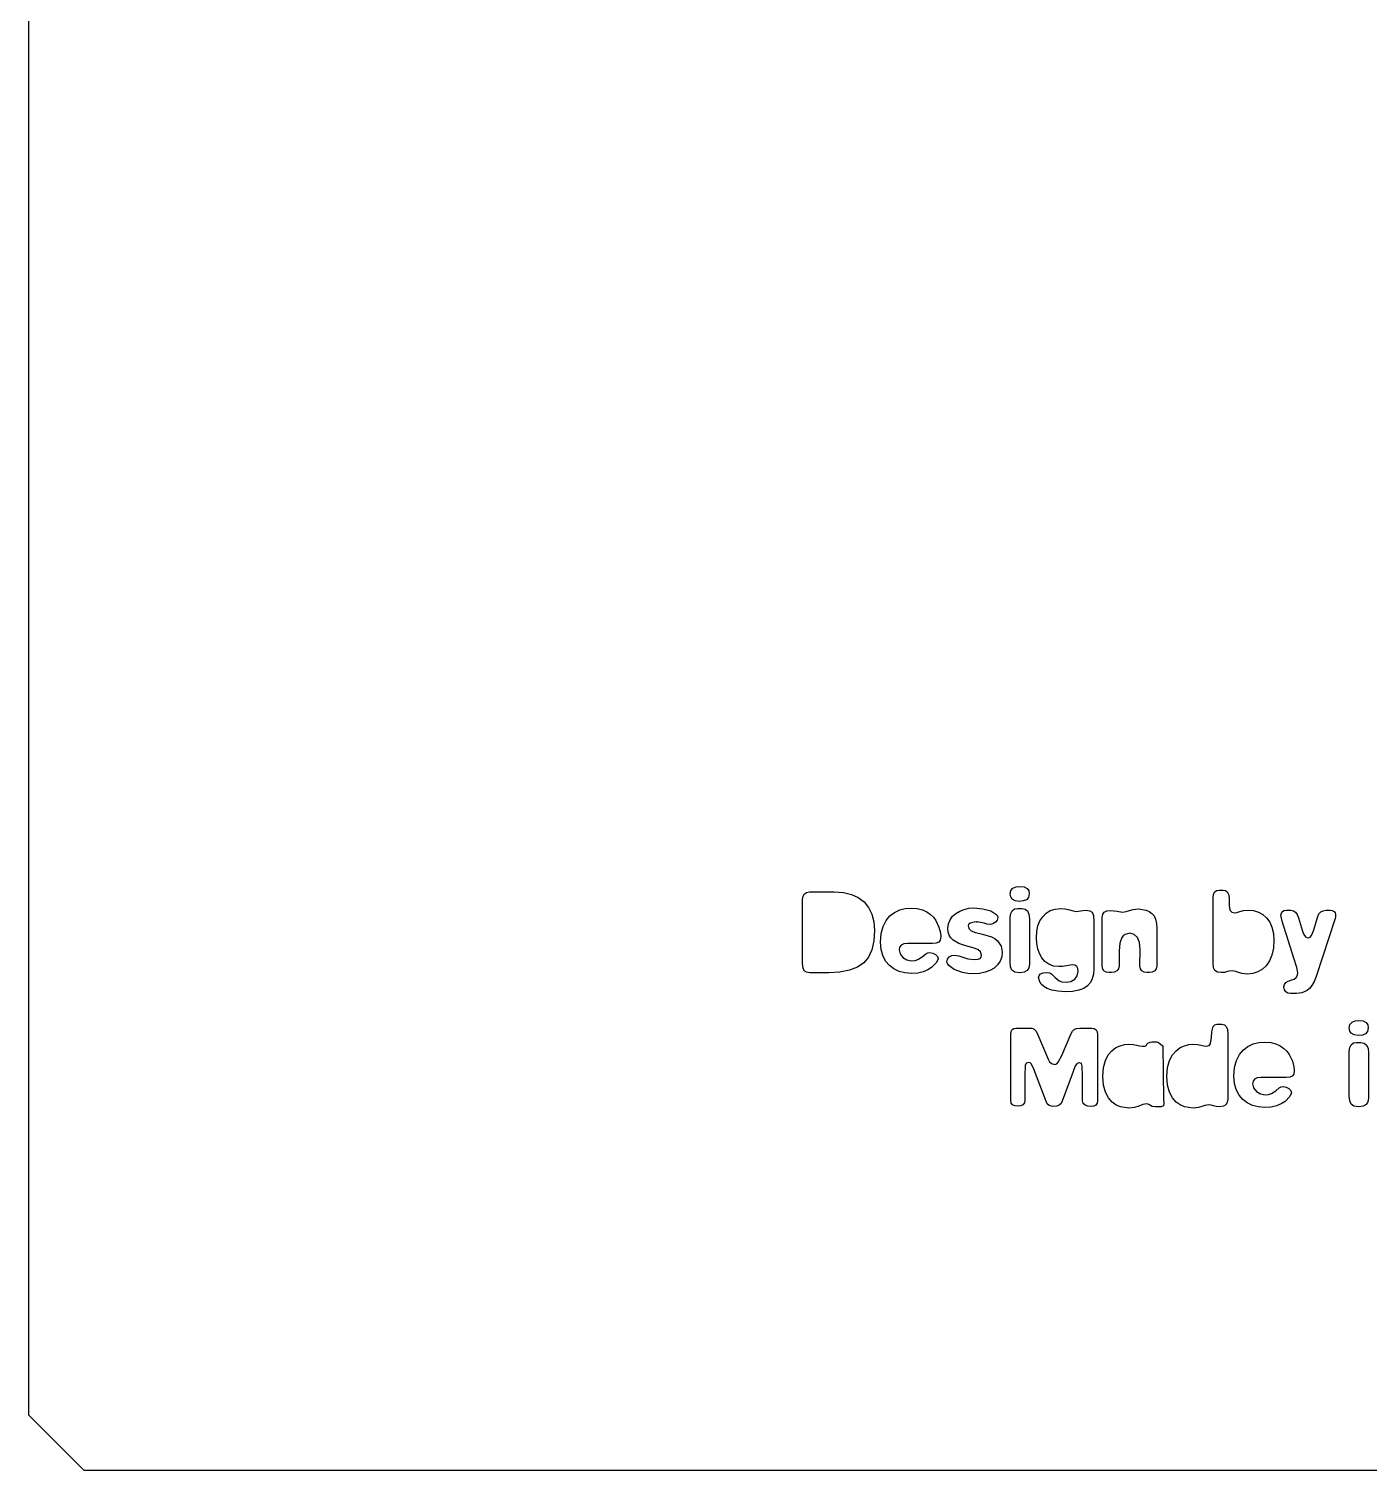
# Model space of a CAD drawing. Header units: metres. Extents: x 836 to 1034, y -1776 to -1453.
# Drawn here: x 859.2 to 932.1, y -1776.2 to -1697.7 of the extents above; entities that cross this region are included whole.
import ezdxf

# ---------------------------------------------------------------- set-up
doc = ezdxf.new("R2010")
doc.units = ezdxf.units.M

msp = doc.modelspace()

# ---------------------------------------------------------------- linework, layer by layer
at = {"layer": 'COMPONENT3'}
for p, q in [((901.306, -1745.081, 0), (901.329, -1744.909, 0)), ((901.329, -1744.909, 0), (901.398, -1744.786, 0)), ((901.398, -1744.786, 0), (901.513, -1744.712, 0)), ((901.513, -1744.712, 0), (901.674, -1744.687, 0)), ((901.674, -1744.687, 0), (903.027, -1744.687, 0)), ((903.027, -1744.687, 0), (903.522, -1744.721, 0)), ((903.522, -1744.721, 0), (903.958, -1744.823, 0)), ((903.958, -1744.823, 0), (904.333, -1744.994, 0)), ((904.333, -1744.994, 0), (904.649, -1745.232, 0)), ((912.604, -1744.806, 0), (912.642, -1744.602, 0)), ((912.632, -1744.962, 0), (912.604, -1744.806, 0)), ((912.716, -1745.088, 0), (912.632, -1744.962, 0)), ((912.642, -1744.602, 0), (912.755, -1744.474, 0)), ((912.755, -1744.474, 0), (912.921, -1744.408, 0)), ((912.921, -1744.408, 0), (913.116, -1744.386, 0)), ((913.116, -1744.386, 0), (913.362, -1744.414, 0)), ((913.362, -1744.414, 0), (913.523, -1744.497, 0)), ((913.603, -1744.988, 0), (913.487, -1745.115, 0)), ((913.523, -1744.497, 0), (913.612, -1744.624, 0)), ((913.642, -1744.78, 0), (913.603, -1744.988, 0)), ((913.612, -1744.624, 0), (913.642, -1744.78, 0)), ((923.653, -1744.995, 0), (923.672, -1744.833, 0)), ((923.653, -1748.555, 0), (923.653, -1744.995, 0)), ((923.672, -1744.833, 0), (923.731, -1744.703, 0)), ((923.731, -1744.703, 0), (923.833, -1744.616, 0)), ((923.833, -1744.616, 0), (923.981, -1744.588, 0)), ((923.981, -1744.588, 0), (924.19, -1744.588, 0)), ((924.19, -1744.588, 0), (924.318, -1744.612, 0)), ((924.318, -1744.612, 0), (924.423, -1744.686, 0)), ((924.423, -1744.686, 0), (924.495, -1744.813, 0)), ((924.495, -1744.813, 0), (924.518, -1744.995, 0)), ((924.518, -1744.995, 0), (924.518, -1745.428, 0)), ((901.306, -1748.588, 0), (901.306, -1745.081, 0)), ((904.649, -1745.232, 0), (904.899, -1745.534, 0)), ((904.899, -1745.534, 0), (905.078, -1745.894, 0)), ((906.058, -1745.989, 0), (906.308, -1745.799, 0)), ((906.308, -1745.799, 0), (906.59, -1745.667, 0)), ((906.59, -1745.667, 0), (906.894, -1745.591, 0)), ((906.894, -1745.591, 0), (907.21, -1745.566, 0)), ((907.21, -1745.566, 0), (907.545, -1745.589, 0)), ((907.545, -1745.589, 0), (907.828, -1745.661, 0)), ((907.828, -1745.661, 0), (908.065, -1745.77, 0)), ((908.065, -1745.77, 0), (908.264, -1745.907, 0)), ((909.648, -1745.852, 0), (909.859, -1745.728, 0)), ((909.859, -1745.728, 0), (910.098, -1745.636, 0)), ((910.098, -1745.636, 0), (910.355, -1745.579, 0)), ((910.355, -1745.579, 0), (910.62, -1745.56, 0)), ((910.62, -1745.56, 0), (911.123, -1745.606, 0)), ((911.123, -1745.606, 0), (911.543, -1745.724, 0)), ((911.543, -1745.724, 0), (911.829, -1745.892, 0)), ((912.631, -1745.858, 0), (912.712, -1745.708, 0)), ((912.712, -1745.708, 0), (912.838, -1745.612, 0)), ((912.871, -1745.172, 0), (912.716, -1745.088, 0)), ((912.838, -1745.612, 0), (912.998, -1745.58, 0)), ((913.116, -1745.2, 0), (912.871, -1745.172, 0)), ((912.998, -1745.58, 0), (913.234, -1745.58, 0)), ((913.317, -1745.179, 0), (913.116, -1745.2, 0)), ((913.234, -1745.58, 0), (913.418, -1745.616, 0)), ((913.487, -1745.115, 0), (913.317, -1745.179, 0)), ((913.418, -1745.616, 0), (913.55, -1745.724, 0)), ((913.55, -1745.724, 0), (913.628, -1745.905, 0)), ((914.561, -1745.846, 0), (914.787, -1745.705, 0)), ((914.787, -1745.705, 0), (915.053, -1745.617, 0)), ((915.053, -1745.617, 0), (915.356, -1745.587, 0)), ((915.356, -1745.587, 0), (915.599, -1745.613, 0)), ((915.599, -1745.613, 0), (915.825, -1745.669, 0)), ((915.825, -1745.669, 0), (916.025, -1745.722, 0)), ((916.025, -1745.722, 0), (916.196, -1745.745, 0)), ((916.196, -1745.745, 0), (916.318, -1745.735, 0)), ((916.318, -1745.735, 0), (916.429, -1745.712, 0)), ((916.429, -1745.712, 0), (916.554, -1745.689, 0)), ((916.554, -1745.689, 0), (916.722, -1745.679, 0)), ((916.722, -1745.679, 0), (916.936, -1745.708, 0)), ((916.936, -1745.708, 0), (917.066, -1745.797, 0)), ((917.066, -1745.797, 0), (917.133, -1745.974, 0)), ((917.64, -1745.906, 0), (917.726, -1745.787, 0)), ((917.726, -1745.787, 0), (917.869, -1745.715, 0)), ((917.869, -1745.715, 0), (918.07, -1745.692, 0)), ((918.07, -1745.692, 0), (918.425, -1745.738, 0)), ((918.425, -1745.738, 0), (918.713, -1745.784, 0)), ((918.713, -1745.784, 0), (918.917, -1745.757, 0)), ((918.917, -1745.757, 0), (919.094, -1745.698, 0)), ((919.094, -1745.698, 0), (919.301, -1745.639, 0)), ((919.301, -1745.639, 0), (919.593, -1745.613, 0)), ((919.593, -1745.613, 0), (920, -1745.673, 0)), ((920, -1745.673, 0), (920.17, -1745.748, 0)), ((920.17, -1745.748, 0), (920.318, -1745.852, 0)), ((924.518, -1745.428, 0), (924.536, -1745.564, 0)), ((924.536, -1745.564, 0), (924.587, -1745.694, 0)), ((924.587, -1745.694, 0), (924.674, -1745.79, 0)), ((924.674, -1745.79, 0), (924.794, -1745.822, 0)), ((924.794, -1745.822, 0), (924.949, -1745.799, 0)), ((924.949, -1745.799, 0), (925.113, -1745.75, 0)), ((925.113, -1745.75, 0), (925.31, -1745.701, 0)), ((925.31, -1745.701, 0), (925.556, -1745.678, 0)), ((925.556, -1745.678, 0), (925.848, -1745.705, 0)), ((925.848, -1745.705, 0), (926.118, -1745.786, 0)), ((926.118, -1745.786, 0), (926.359, -1745.919, 0)), ((927.346, -1745.96, 0), (927.392, -1745.783, 0)), ((927.392, -1745.783, 0), (927.5, -1745.704, 0)), ((927.5, -1745.704, 0), (927.638, -1745.684, 0)), ((927.638, -1745.684, 0), (927.875, -1745.684, 0)), ((927.875, -1745.684, 0), (928.022, -1745.711, 0)), ((928.022, -1745.711, 0), (928.141, -1745.789, 0)), ((928.141, -1745.789, 0), (928.232, -1745.921, 0)), ((929.412, -1745.881, 0), (929.507, -1745.773, 0)), ((929.507, -1745.773, 0), (929.636, -1745.707, 0)), ((929.636, -1745.707, 0), (929.806, -1745.684, 0)), ((929.806, -1745.684, 0), (930.029, -1745.684, 0)), ((930.029, -1745.684, 0), (930.139, -1745.702, 0)), ((930.139, -1745.702, 0), (930.233, -1745.753, 0)), ((930.233, -1745.753, 0), (930.297, -1745.83, 0)), ((930.297, -1745.83, 0), (930.318, -1745.921, 0)), ((905.078, -1745.894, 0), (905.185, -1746.312, 0)), ((905.185, -1746.312, 0), (905.22, -1746.788, 0)), ((905.579, -1746.955, 0), (905.684, -1746.564, 0)), ((905.684, -1746.564, 0), (905.848, -1746.243, 0)), ((905.848, -1746.243, 0), (906.058, -1745.989, 0)), ((908.264, -1745.907, 0), (908.427, -1746.066, 0)), ((908.427, -1746.066, 0), (908.553, -1746.242, 0)), ((908.553, -1746.242, 0), (908.724, -1746.597, 0)), ((908.724, -1746.597, 0), (908.806, -1746.909, 0)), ((909.215, -1746.677, 0), (909.244, -1746.427, 0)), ((909.244, -1746.427, 0), (909.333, -1746.204, 0)), ((909.333, -1746.204, 0), (909.471, -1746.011, 0)), ((909.471, -1746.011, 0), (909.648, -1745.852, 0)), ((910.346, -1746.434, 0), (910.318, -1746.513, 0)), ((910.318, -1746.513, 0), (910.354, -1746.68, 0)), ((910.43, -1746.381, 0), (910.346, -1746.434, 0)), ((910.65, -1746.329, 0), (910.43, -1746.381, 0)), ((910.811, -1746.319, 0), (910.65, -1746.329, 0)), ((910.745, -1746.322, 0), (910.811, -1746.319, 0)), ((911.011, -1746.342, 0), (910.745, -1746.322, 0)), ((911.195, -1746.388, 0), (911.011, -1746.342, 0)), ((911.349, -1746.434, 0), (911.195, -1746.388, 0)), ((911.526, -1746.453, 0), (911.349, -1746.434, 0)), ((911.664, -1746.421, 0), (911.526, -1746.453, 0)), ((911.796, -1746.338, 0), (911.664, -1746.421, 0)), ((911.894, -1746.224, 0), (911.796, -1746.338, 0)), ((911.829, -1745.892, 0), (911.907, -1745.988, 0)), ((911.934, -1746.086, 0), (911.894, -1746.224, 0)), ((911.907, -1745.988, 0), (911.934, -1746.086, 0)), ((912.604, -1746.053, 0), (912.631, -1745.858, 0)), ((912.604, -1748.509, 0), (912.604, -1746.053, 0)), ((913.628, -1745.905, 0), (913.655, -1746.158, 0)), ((913.655, -1746.158, 0), (913.655, -1748.614, 0)), ((914.051, -1746.85, 0), (914.118, -1746.539, 0)), ((914.118, -1746.539, 0), (914.226, -1746.265, 0)), ((914.226, -1746.265, 0), (914.374, -1746.034, 0)), ((914.374, -1746.034, 0), (914.561, -1745.846, 0)), ((917.133, -1745.974, 0), (917.155, -1746.27, 0)), ((917.155, -1746.27, 0), (917.155, -1748.871, 0)), ((917.611, -1746.072, 0), (917.64, -1745.906, 0)), ((917.611, -1748.673, 0), (917.611, -1746.072, 0)), ((920.318, -1745.852, 0), (920.437, -1745.993, 0)), ((920.437, -1745.993, 0), (920.522, -1746.175, 0)), ((920.522, -1746.175, 0), (920.573, -1746.399, 0)), ((920.573, -1746.399, 0), (920.59, -1746.664, 0)), ((926.359, -1745.919, 0), (926.564, -1746.102, 0)), ((926.564, -1746.102, 0), (926.731, -1746.333, 0)), ((926.731, -1746.333, 0), (926.856, -1746.614, 0)), ((926.856, -1746.614, 0), (926.935, -1746.943, 0)), ((927.402, -1746.275, 0), (927.346, -1745.96, 0)), ((927.477, -1746.518, 0), (927.402, -1746.275, 0)), ((927.645, -1747.018, 0), (927.477, -1746.518, 0)), ((928.232, -1745.921, 0), (928.295, -1746.105, 0)), ((928.295, -1746.105, 0), (928.525, -1746.814, 0)), ((929.109, -1746.801, 0), (929.346, -1746.026, 0)), ((930.292, -1746.131, 0), (929.254, -1749.283, 0)), ((929.346, -1746.026, 0), (929.412, -1745.881, 0)), ((930.311, -1746.042, 0), (930.292, -1746.131, 0)), ((930.318, -1745.921, 0), (930.311, -1746.042, 0)), ((905.185, -1747.356, 0), (905.079, -1747.836, 0)), ((905.22, -1746.788, 0), (905.185, -1747.356, 0)), ((905.543, -1747.418, 0), (905.579, -1746.955, 0)), ((908.8, -1747.307, 0), (908.721, -1747.421, 0)), ((908.826, -1747.116, 0), (908.8, -1747.307, 0)), ((908.806, -1746.909, 0), (908.826, -1747.116, 0)), ((909.234, -1746.873, 0), (909.215, -1746.677, 0)), ((909.29, -1747.041, 0), (909.234, -1746.873, 0)), ((909.38, -1747.185, 0), (909.29, -1747.041, 0)), ((909.497, -1747.307, 0), (909.38, -1747.185, 0)), ((909.806, -1747.498, 0), (909.497, -1747.307, 0)), ((910.354, -1746.68, 0), (910.479, -1746.802, 0)), ((910.479, -1746.802, 0), (910.715, -1746.893, 0)), ((910.715, -1746.893, 0), (911.093, -1746.979, 0)), ((911.093, -1746.979, 0), (911.589, -1747.127, 0)), ((911.589, -1747.127, 0), (911.775, -1747.229, 0)), ((911.775, -1747.229, 0), (911.921, -1747.35, 0)), ((911.921, -1747.35, 0), (912.108, -1747.633, 0)), ((914.029, -1747.189, 0), (914.051, -1746.85, 0)), ((914.047, -1747.492, 0), (914.029, -1747.189, 0)), ((918.682, -1747.176, 0), (918.574, -1747.471, 0)), ((918.763, -1747.072, 0), (918.682, -1747.176, 0)), ((918.862, -1746.999, 0), (918.763, -1747.072, 0)), ((919.113, -1746.939, 0), (918.862, -1746.999, 0)), ((919.36, -1746.996, 0), (919.113, -1746.939, 0)), ((919.536, -1747.166, 0), (919.36, -1746.996, 0)), ((919.641, -1747.449, 0), (919.536, -1747.166, 0)), ((920.59, -1746.664, 0), (920.59, -1748.713, 0)), ((926.962, -1747.32, 0), (926.934, -1747.756, 0)), ((926.935, -1746.943, 0), (926.962, -1747.32, 0)), ((927.852, -1747.651, 0), (927.645, -1747.018, 0)), ((928.525, -1746.814, 0), (928.591, -1747.011, 0)), ((928.591, -1747.011, 0), (928.676, -1747.123, 0)), ((928.676, -1747.123, 0), (928.768, -1747.172, 0)), ((928.768, -1747.172, 0), (928.853, -1747.182, 0)), ((928.853, -1747.182, 0), (928.941, -1747.152, 0)), ((928.941, -1747.152, 0), (929.008, -1747.064, 0)), ((929.008, -1747.064, 0), (929.109, -1746.801, 0)), ((905.079, -1747.836, 0), (904.897, -1748.232, 0)), ((905.575, -1747.813, 0), (905.543, -1747.418, 0)), ((905.671, -1748.157, 0), (905.575, -1747.813, 0)), ((905.824, -1748.45, 0), (905.671, -1748.157, 0)), ((906.582, -1747.689, 0), (906.554, -1747.838, 0)), ((906.554, -1747.838, 0), (906.613, -1748.055, 0)), ((906.668, -1747.582, 0), (906.582, -1747.689, 0)), ((906.613, -1748.055, 0), (906.767, -1748.249, 0)), ((906.812, -1747.518, 0), (906.668, -1747.582, 0)), ((907.013, -1747.497, 0), (906.812, -1747.518, 0)), ((908.077, -1747.497, 0), (907.013, -1747.497, 0)), ((907.818, -1748.212, 0), (908.012, -1748.055, 0)), ((908.012, -1748.055, 0), (908.113, -1748.001, 0)), ((908.379, -1747.497, 0), (908.077, -1747.497, 0)), ((908.113, -1748.001, 0), (908.235, -1747.983, 0)), ((908.235, -1747.983, 0), (908.392, -1748.015, 0)), ((908.583, -1747.478, 0), (908.379, -1747.497, 0)), ((908.392, -1748.015, 0), (908.537, -1748.098, 0)), ((908.537, -1748.098, 0), (908.642, -1748.206, 0)), ((908.721, -1747.421, 0), (908.583, -1747.478, 0)), ((909.29, -1748.227, 0), (909.421, -1748.148, 0)), ((909.421, -1748.148, 0), (909.556, -1748.122, 0)), ((909.556, -1748.122, 0), (909.802, -1748.158, 0)), ((909.802, -1748.158, 0), (910.032, -1748.24, 0)), ((910.187, -1747.622, 0), (909.806, -1747.498, 0)), ((910.584, -1747.724, 0), (910.187, -1747.622, 0)), ((910.847, -1747.819, 0), (910.584, -1747.724, 0)), ((910.991, -1747.944, 0), (910.847, -1747.819, 0)), ((911.034, -1748.135, 0), (910.991, -1747.944, 0)), ((911.017, -1748.236, 0), (911.034, -1748.135, 0)), ((912.108, -1747.633, 0), (912.17, -1747.964, 0)), ((912.17, -1747.964, 0), (912.141, -1748.226, 0)), ((914.101, -1747.781, 0), (914.047, -1747.492, 0)), ((914.193, -1748.047, 0), (914.101, -1747.781, 0)), ((914.324, -1748.28, 0), (914.193, -1748.047, 0)), ((918.538, -1747.885, 0), (918.531, -1748.713, 0)), ((918.574, -1747.471, 0), (918.538, -1747.885, 0)), ((919.676, -1747.846, 0), (919.641, -1747.449, 0)), ((919.67, -1748.713, 0), (919.676, -1747.846, 0)), ((926.85, -1748.131, 0), (926.718, -1748.446, 0)), ((926.934, -1747.756, 0), (926.85, -1748.131, 0)), ((928.052, -1748.292, 0), (927.852, -1747.651, 0)), ((901.328, -1748.835, 0), (901.306, -1748.588, 0)), ((901.395, -1748.985, 0), (901.328, -1748.835, 0)), ((903.854, -1748.956, 0), (903.335, -1749.054, 0)), ((904.285, -1748.788, 0), (903.854, -1748.956, 0)), ((904.633, -1748.548, 0), (904.285, -1748.788, 0)), ((904.897, -1748.232, 0), (904.633, -1748.548, 0)), ((906.025, -1748.692, 0), (905.824, -1748.45, 0)), ((906.271, -1748.882, 0), (906.025, -1748.692, 0)), ((906.557, -1749.017, 0), (906.271, -1748.882, 0)), ((906.767, -1748.249, 0), (906.984, -1748.39, 0)), ((906.984, -1748.39, 0), (907.237, -1748.442, 0)), ((907.237, -1748.442, 0), (907.428, -1748.424, 0)), ((907.428, -1748.424, 0), (907.581, -1748.37, 0)), ((907.581, -1748.37, 0), (907.818, -1748.212, 0)), ((908.119, -1748.926, 0), (907.867, -1749.03, 0)), ((908.323, -1748.804, 0), (908.119, -1748.926, 0)), ((908.593, -1748.538, 0), (908.323, -1748.804, 0)), ((908.681, -1748.324, 0), (908.593, -1748.538, 0)), ((908.642, -1748.206, 0), (908.681, -1748.324, 0)), ((909.162, -1748.489, 0), (909.194, -1748.345, 0)), ((909.188, -1748.586, 0), (909.162, -1748.489, 0)), ((909.264, -1748.692, 0), (909.188, -1748.586, 0)), ((909.194, -1748.345, 0), (909.29, -1748.227, 0)), ((909.553, -1748.905, 0), (909.264, -1748.692, 0)), ((910.009, -1749.076, 0), (909.553, -1748.905, 0)), ((910.032, -1748.24, 0), (910.305, -1748.322, 0)), ((910.305, -1748.322, 0), (910.686, -1748.358, 0)), ((910.686, -1748.358, 0), (910.865, -1748.345, 0)), ((910.865, -1748.345, 0), (910.968, -1748.305, 0)), ((910.968, -1748.305, 0), (911.017, -1748.236, 0)), ((911.501, -1748.963, 0), (911.238, -1749.063, 0)), ((911.727, -1748.83, 0), (911.501, -1748.963, 0)), ((911.912, -1748.662, 0), (911.727, -1748.83, 0)), ((912.052, -1748.459, 0), (911.912, -1748.662, 0)), ((912.141, -1748.226, 0), (912.052, -1748.459, 0)), ((912.628, -1748.762, 0), (912.604, -1748.509, 0)), ((912.699, -1748.942, 0), (912.628, -1748.762, 0)), ((912.854, -1749.051, 0), (912.699, -1748.942, 0)), ((913.523, -1748.969, 0), (913.359, -1749.057, 0)), ((913.622, -1748.821, 0), (913.523, -1748.969, 0)), ((913.655, -1748.614, 0), (913.622, -1748.821, 0)), ((914.495, -1748.474, 0), (914.324, -1748.28, 0)), ((914.705, -1748.625, 0), (914.495, -1748.474, 0)), ((914.957, -1748.721, 0), (914.705, -1748.625, 0)), ((915.25, -1748.753, 0), (914.957, -1748.721, 0)), ((915.448, -1748.739, 0), (915.25, -1748.753, 0)), ((915.668, -1748.707, 0), (915.448, -1748.739, 0)), ((915.861, -1748.674, 0), (915.668, -1748.707, 0)), ((915.986, -1748.661, 0), (915.861, -1748.674, 0)), ((916.132, -1748.681, 0), (915.986, -1748.661, 0)), ((916.229, -1748.743, 0), (916.132, -1748.681, 0)), ((916.283, -1748.852, 0), (916.229, -1748.743, 0)), ((916.301, -1749.015, 0), (916.283, -1748.852, 0)), ((917.155, -1748.871, 0), (917.135, -1749.161, 0)), ((917.635, -1748.856, 0), (917.611, -1748.673, 0)), ((917.709, -1748.982, 0), (917.635, -1748.856, 0)), ((918.502, -1748.878, 0), (918.413, -1748.992, 0)), ((918.531, -1748.713, 0), (918.502, -1748.878, 0)), ((919.696, -1748.878, 0), (919.67, -1748.713, 0)), ((919.775, -1748.992, 0), (919.696, -1748.878, 0)), ((920.56, -1748.878, 0), (920.472, -1748.992, 0)), ((920.59, -1748.713, 0), (920.56, -1748.878, 0)), ((923.676, -1748.817, 0), (923.653, -1748.555, 0)), ((923.748, -1748.974, 0), (923.676, -1748.817, 0)), ((923.883, -1749.053, 0), (923.748, -1748.974, 0)), ((926.333, -1748.9, 0), (926.085, -1749.043, 0)), ((926.545, -1748.702, 0), (926.333, -1748.9, 0)), ((926.718, -1748.446, 0), (926.545, -1748.702, 0)), ((928.206, -1748.81, 0), (928.052, -1748.292, 0)), ((928.269, -1749.086, 0), (928.206, -1748.81, 0)), ((901.515, -1749.061, 0), (901.395, -1748.985, 0)), ((901.7, -1749.087, 0), (901.515, -1749.061, 0)), ((902.725, -1749.087, 0), (901.7, -1749.087, 0)), ((903.335, -1749.054, 0), (902.725, -1749.087, 0)), ((906.876, -1749.098, 0), (906.557, -1749.017, 0)), ((907.223, -1749.125, 0), (906.876, -1749.098, 0)), ((907.568, -1749.102, 0), (907.223, -1749.125, 0)), ((907.867, -1749.03, 0), (907.568, -1749.102, 0)), ((910.297, -1749.127, 0), (910.009, -1749.076, 0)), ((910.62, -1749.145, 0), (910.297, -1749.127, 0)), ((910.942, -1749.124, 0), (910.62, -1749.145, 0)), ((911.238, -1749.063, 0), (910.942, -1749.124, 0)), ((913.129, -1749.087, 0), (912.854, -1749.051, 0)), ((913.359, -1749.057, 0), (913.129, -1749.087, 0)), ((914.147, -1749.344, 0), (914.175, -1749.229, 0)), ((914.21, -1749.577, 0), (914.147, -1749.344, 0)), ((914.175, -1749.229, 0), (914.259, -1749.147, 0)), ((914.297, -1749.708, 0), (914.21, -1749.577, 0)), ((914.259, -1749.147, 0), (914.395, -1749.097, 0)), ((914.433, -1749.83, 0), (914.297, -1749.708, 0)), ((914.395, -1749.097, 0), (914.581, -1749.081, 0)), ((914.581, -1749.081, 0), (914.757, -1749.101, 0)), ((914.757, -1749.101, 0), (914.879, -1749.163, 0)), ((914.879, -1749.163, 0), (915.06, -1749.344, 0)), ((915.06, -1749.344, 0), (915.267, -1749.524, 0)), ((915.267, -1749.524, 0), (915.422, -1749.586, 0)), ((915.422, -1749.586, 0), (915.645, -1749.606, 0)), ((915.645, -1749.606, 0), (915.911, -1749.565, 0)), ((915.911, -1749.565, 0), (916.121, -1749.439, 0)), ((916.121, -1749.439, 0), (916.256, -1749.249, 0)), ((916.256, -1749.249, 0), (916.301, -1749.015, 0)), ((916.972, -1749.627, 0), (916.817, -1749.804, 0)), ((917.076, -1749.413, 0), (916.972, -1749.627, 0)), ((917.135, -1749.161, 0), (917.076, -1749.413, 0)), ((917.826, -1749.056, 0), (917.709, -1748.982, 0)), ((917.979, -1749.08, 0), (917.826, -1749.056, 0)), ((918.124, -1749.08, 0), (917.979, -1749.08, 0)), ((918.281, -1749.058, 0), (918.124, -1749.08, 0)), ((918.413, -1748.992, 0), (918.281, -1749.058, 0)), ((919.893, -1749.058, 0), (919.775, -1748.992, 0)), ((920.038, -1749.08, 0), (919.893, -1749.058, 0)), ((920.182, -1749.08, 0), (920.038, -1749.08, 0)), ((920.34, -1749.058, 0), (920.182, -1749.08, 0)), ((920.472, -1748.992, 0), (920.34, -1749.058, 0)), ((924.099, -1749.079, 0), (923.883, -1749.053, 0)), ((924.272, -1749.066, 0), (924.099, -1749.079, 0)), ((924.387, -1749.033, 0), (924.272, -1749.066, 0)), ((924.505, -1749, 0), (924.387, -1749.033, 0)), ((924.689, -1748.987, 0), (924.505, -1749, 0)), ((924.883, -1749.013, 0), (924.689, -1748.987, 0)), ((925.037, -1749.072, 0), (924.883, -1749.013, 0)), ((925.224, -1749.131, 0), (925.037, -1749.072, 0)), ((925.517, -1749.157, 0), (925.224, -1749.131, 0)), ((925.81, -1749.129, 0), (925.517, -1749.157, 0)), ((926.085, -1749.043, 0), (925.81, -1749.129, 0)), ((927.507, -1749.861, 0), (927.532, -1749.722, 0)), ((927.532, -1749.722, 0), (927.609, -1749.618, 0)), ((927.609, -1749.618, 0), (927.729, -1749.544, 0)), ((927.729, -1749.544, 0), (927.888, -1749.493, 0)), ((927.888, -1749.493, 0), (928.055, -1749.435, 0)), ((928.055, -1749.435, 0), (928.174, -1749.339, 0)), ((928.174, -1749.339, 0), (928.245, -1749.218, 0)), ((928.245, -1749.218, 0), (928.269, -1749.086, 0)), ((929.149, -1749.561, 0), (929.031, -1749.776, 0)), ((929.254, -1749.283, 0), (929.149, -1749.561, 0)), ((914.623, -1749.94, 0), (914.433, -1749.83, 0)), ((914.873, -1750.034, 0), (914.623, -1749.94, 0)), ((915.192, -1750.098, 0), (914.873, -1750.034, 0)), ((915.592, -1750.119, 0), (915.192, -1750.098, 0)), ((915.998, -1750.1, 0), (915.592, -1750.119, 0)), ((916.334, -1750.041, 0), (915.998, -1750.1, 0)), ((916.606, -1749.942, 0), (916.334, -1750.041, 0)), ((916.817, -1749.804, 0), (916.606, -1749.942, 0)), ((927.532, -1750.012, 0), (927.507, -1749.861, 0)), ((927.605, -1750.124, 0), (927.532, -1750.012, 0)), ((927.719, -1750.193, 0), (927.605, -1750.124, 0)), ((927.862, -1750.216, 0), (927.719, -1750.193, 0)), ((928.19, -1750.216, 0), (927.862, -1750.216, 0)), ((928.482, -1750.186, 0), (928.19, -1750.216, 0)), ((928.768, -1750.058, 0), (928.482, -1750.186, 0)), ((928.903, -1749.938, 0), (928.768, -1750.058, 0)), ((929.031, -1749.776, 0), (928.903, -1749.938, 0)), ((912.807, -1752.124, 0), (912.933, -1752.105, 0)), ((912.933, -1752.105, 0), (913.709, -1752.105, 0)), ((913.709, -1752.105, 0), (913.807, -1752.111, 0)), ((913.807, -1752.111, 0), (913.915, -1752.154, 0)), ((916.216, -1752.123, 0), (916.389, -1752.105, 0)), ((916.389, -1752.105, 0), (917.046, -1752.105, 0)), ((917.046, -1752.105, 0), (917.184, -1752.127, 0)), ((923.583, -1752.301, 0), (923.658, -1752.009, 0)), ((923.658, -1752.009, 0), (923.743, -1751.922, 0)), ((923.743, -1751.922, 0), (923.871, -1751.894, 0)), ((923.871, -1751.894, 0), (924.134, -1751.894, 0)), ((924.134, -1751.894, 0), (924.271, -1751.926, 0)), ((924.271, -1751.926, 0), (924.37, -1752.022, 0)), ((924.37, -1752.022, 0), (924.429, -1752.182, 0)), ((931.063, -1752.105, 0), (931.101, -1751.9, 0)), ((931.091, -1752.261, 0), (931.063, -1752.105, 0)), ((931.101, -1751.9, 0), (931.214, -1751.773, 0)), ((931.214, -1751.773, 0), (931.38, -1751.707, 0)), ((931.38, -1751.707, 0), (931.575, -1751.684, 0)), ((931.575, -1751.684, 0), (931.822, -1751.712, 0)), ((931.822, -1751.712, 0), (931.983, -1751.796, 0)), ((931.983, -1751.796, 0), (932.071, -1751.923, 0)), ((932.101, -1752.079, 0), (932.062, -1752.287, 0)), ((932.071, -1751.923, 0), (932.101, -1752.079, 0)), ((912.644, -1752.42, 0), (912.662, -1752.282, 0)), ((912.644, -1756.019, 0), (912.644, -1752.42, 0)), ((912.662, -1752.282, 0), (912.716, -1752.183, 0)), ((912.716, -1752.183, 0), (912.807, -1752.124, 0)), ((913.915, -1752.154, 0), (914.021, -1752.265, 0)), ((914.021, -1752.265, 0), (914.103, -1752.472, 0)), ((914.103, -1752.472, 0), (914.668, -1753.799, 0)), ((915.41, -1753.589, 0), (915.929, -1752.394, 0)), ((915.929, -1752.394, 0), (915.999, -1752.271, 0)), ((915.999, -1752.271, 0), (916.09, -1752.18, 0)), ((916.09, -1752.18, 0), (916.216, -1752.123, 0)), ((917.184, -1752.127, 0), (917.282, -1752.193, 0)), ((917.282, -1752.193, 0), (917.341, -1752.304, 0)), ((917.341, -1752.304, 0), (917.361, -1752.459, 0)), ((917.361, -1752.459, 0), (917.361, -1756.058, 0)), ((920.091, -1752.918, 0), (920.216, -1752.862, 0)), ((920.216, -1752.862, 0), (920.318, -1752.845, 0)), ((920.318, -1752.845, 0), (920.593, -1752.845, 0)), ((920.593, -1752.845, 0), (920.672, -1752.885, 0)), ((920.672, -1752.885, 0), (920.781, -1752.97, 0)), ((923.507, -1752.958, 0), (923.57, -1752.616, 0)), ((923.57, -1752.616, 0), (923.583, -1752.301, 0)), ((924.429, -1752.182, 0), (924.448, -1752.406, 0)), ((924.448, -1752.406, 0), (924.448, -1755.966, 0)), ((925.832, -1752.966, 0), (926.136, -1752.89, 0)), ((926.136, -1752.89, 0), (926.452, -1752.865, 0)), ((926.452, -1752.865, 0), (926.787, -1752.888, 0)), ((926.787, -1752.888, 0), (927.069, -1752.96, 0)), ((931.175, -1752.387, 0), (931.091, -1752.261, 0)), ((931.331, -1752.471, 0), (931.175, -1752.387, 0)), ((931.297, -1752.911, 0), (931.457, -1752.879, 0)), ((931.575, -1752.499, 0), (931.331, -1752.471, 0)), ((931.457, -1752.879, 0), (931.694, -1752.879, 0)), ((931.777, -1752.478, 0), (931.575, -1752.499, 0)), ((931.694, -1752.879, 0), (931.877, -1752.915, 0)), ((931.946, -1752.414, 0), (931.777, -1752.478, 0)), ((932.062, -1752.287, 0), (931.946, -1752.414, 0)), ((915.223, -1753.96, 0), (915.41, -1753.589, 0)), ((917.786, -1753.867, 0), (917.944, -1753.564, 0)), ((917.944, -1753.564, 0), (918.137, -1753.332, 0)), ((918.137, -1753.332, 0), (918.356, -1753.165, 0)), ((918.356, -1753.165, 0), (918.594, -1753.059, 0)), ((918.594, -1753.059, 0), (918.831, -1753.002, 0)), ((918.831, -1753.002, 0), (919.05, -1752.983, 0)), ((919.05, -1752.983, 0), (919.3, -1753, 0)), ((919.3, -1753, 0), (919.49, -1753.036, 0)), ((919.49, -1753.036, 0), (919.648, -1753.072, 0)), ((919.648, -1753.072, 0), (919.812, -1753.088, 0)), ((919.812, -1753.088, 0), (919.858, -1753.088, 0)), ((919.858, -1753.088, 0), (919.927, -1753.082, 0)), ((919.927, -1753.082, 0), (919.993, -1753.069, 0)), ((919.993, -1753.069, 0), (920.022, -1753.042, 0)), ((920.022, -1753.042, 0), (920.043, -1752.969, 0)), ((920.043, -1752.969, 0), (920.091, -1752.918, 0)), ((920.781, -1752.97, 0), (920.876, -1753.046, 0)), ((920.876, -1753.046, 0), (920.915, -1753.062, 0)), ((920.915, -1753.062, 0), (920.955, -1755.967, 0)), ((921.281, -1753.867, 0), (921.439, -1753.564, 0)), ((921.439, -1753.564, 0), (921.632, -1753.332, 0)), ((921.632, -1753.332, 0), (921.851, -1753.165, 0)), ((921.851, -1753.165, 0), (922.089, -1753.06, 0)), ((922.089, -1753.06, 0), (922.326, -1753.003, 0)), ((922.326, -1753.003, 0), (922.545, -1752.984, 0)), ((922.545, -1752.984, 0), (922.795, -1753, 0)), ((922.795, -1753, 0), (922.985, -1753.037, 0)), ((922.985, -1753.037, 0), (923.143, -1753.073, 0)), ((923.143, -1753.073, 0), (923.307, -1753.089, 0)), ((923.307, -1753.089, 0), (923.433, -1753.056, 0)), ((923.433, -1753.056, 0), (923.507, -1752.958, 0)), ((924.926, -1753.863, 0), (925.09, -1753.542, 0)), ((925.09, -1753.542, 0), (925.3, -1753.288, 0)), ((925.3, -1753.288, 0), (925.549, -1753.098, 0)), ((925.549, -1753.098, 0), (925.832, -1752.966, 0)), ((927.069, -1752.96, 0), (927.307, -1753.069, 0)), ((927.307, -1753.069, 0), (927.506, -1753.206, 0)), ((927.506, -1753.206, 0), (927.669, -1753.365, 0)), ((927.669, -1753.365, 0), (927.795, -1753.541, 0)), ((927.795, -1753.541, 0), (927.966, -1753.896, 0)), ((931.063, -1753.351, 0), (931.09, -1753.157, 0)), ((931.063, -1755.808, 0), (931.063, -1753.351, 0)), ((931.09, -1753.157, 0), (931.171, -1753.007, 0)), ((931.171, -1753.007, 0), (931.297, -1752.911, 0)), ((931.877, -1752.915, 0), (932.009, -1753.023, 0)), ((932.009, -1753.023, 0), (932.088, -1753.204, 0)), ((932.088, -1753.204, 0), (932.114, -1753.457, 0)), ((932.114, -1753.457, 0), (932.114, -1755.913, 0)), ((913.424, -1754.143, 0), (913.401, -1754.679, 0)), ((913.479, -1754.018, 0), (913.424, -1754.143, 0)), ((913.598, -1753.976, 0), (913.479, -1754.018, 0)), ((913.691, -1753.999, 0), (913.598, -1753.976, 0)), ((913.772, -1754.068, 0), (913.691, -1753.999, 0)), ((913.9, -1754.344, 0), (913.772, -1754.068, 0)), ((914.537, -1756.045, 0), (913.9, -1754.344, 0)), ((914.668, -1753.799, 0), (914.74, -1753.943, 0)), ((914.74, -1753.943, 0), (914.848, -1754.039, 0)), ((914.848, -1754.039, 0), (915.029, -1754.081, 0)), ((915.029, -1754.081, 0), (915.137, -1754.051, 0)), ((915.137, -1754.051, 0), (915.223, -1753.96, 0)), ((916.028, -1754.462, 0), (915.43, -1756.084, 0)), ((916.136, -1754.166, 0), (916.028, -1754.462, 0)), ((916.251, -1754.028, 0), (916.136, -1754.166, 0)), ((916.337, -1753.989, 0), (916.251, -1754.028, 0)), ((916.383, -1753.989, 0), (916.337, -1753.989, 0)), ((916.484, -1754.035, 0), (916.383, -1753.989, 0)), ((916.524, -1754.173, 0), (916.484, -1754.035, 0)), ((916.534, -1754.724, 0), (916.524, -1754.173, 0)), ((917.645, -1754.731, 0), (917.68, -1754.252, 0)), ((917.68, -1754.252, 0), (917.786, -1753.867, 0)), ((921.14, -1754.731, 0), (921.175, -1754.252, 0)), ((921.175, -1754.252, 0), (921.281, -1753.867, 0)), ((924.785, -1754.717, 0), (924.82, -1754.254, 0)), ((924.82, -1754.254, 0), (924.926, -1753.863, 0)), ((927.966, -1753.896, 0), (928.048, -1754.208, 0)), ((928.068, -1754.415, 0), (928.041, -1754.606, 0)), ((928.048, -1754.208, 0), (928.068, -1754.415, 0)), ((913.401, -1754.679, 0), (913.407, -1756.038, 0)), ((916.54, -1756.071, 0), (916.534, -1754.724, 0)), ((917.681, -1755.21, 0), (917.645, -1754.731, 0)), ((917.789, -1755.595, 0), (917.681, -1755.21, 0)), ((921.176, -1755.21, 0), (921.14, -1754.731, 0)), ((921.284, -1755.595, 0), (921.176, -1755.21, 0)), ((924.817, -1755.111, 0), (924.785, -1754.717, 0)), ((924.913, -1755.455, 0), (924.817, -1755.111, 0)), ((925.824, -1754.988, 0), (925.795, -1755.137, 0)), ((925.795, -1755.137, 0), (925.854, -1755.354, 0)), ((925.91, -1754.881, 0), (925.824, -1754.988, 0)), ((926.054, -1754.817, 0), (925.91, -1754.881, 0)), ((926.255, -1754.795, 0), (926.054, -1754.817, 0)), ((927.319, -1754.795, 0), (926.255, -1754.795, 0)), ((927.621, -1754.795, 0), (927.319, -1754.795, 0)), ((927.825, -1754.777, 0), (927.621, -1754.795, 0)), ((927.963, -1754.72, 0), (927.825, -1754.777, 0)), ((928.041, -1754.606, 0), (927.963, -1754.72, 0)), ((912.665, -1756.184, 0), (912.644, -1756.019, 0)), ((913.407, -1756.038, 0), (913.379, -1756.173, 0)), ((914.613, -1756.222, 0), (914.537, -1756.045, 0)), ((917.951, -1755.898, 0), (917.789, -1755.595, 0)), ((918.147, -1756.127, 0), (917.951, -1755.898, 0)), ((920.955, -1755.967, 0), (920.965, -1756.216, 0)), ((921.446, -1755.897, 0), (921.284, -1755.595, 0)), ((921.642, -1756.127, 0), (921.446, -1755.897, 0)), ((924.448, -1755.966, 0), (924.423, -1756.15, 0)), ((925.065, -1755.749, 0), (924.913, -1755.455, 0)), ((925.267, -1755.991, 0), (925.065, -1755.749, 0)), ((925.513, -1756.18, 0), (925.267, -1755.991, 0)), ((925.854, -1755.354, 0), (926.009, -1755.547, 0)), ((926.009, -1755.547, 0), (926.225, -1755.689, 0)), ((926.225, -1755.689, 0), (926.478, -1755.741, 0)), ((926.478, -1755.741, 0), (926.67, -1755.723, 0)), ((926.67, -1755.723, 0), (926.823, -1755.669, 0)), ((926.823, -1755.669, 0), (927.06, -1755.511, 0)), ((927.06, -1755.511, 0), (927.253, -1755.354, 0)), ((927.253, -1755.354, 0), (927.355, -1755.299, 0)), ((927.355, -1755.299, 0), (927.477, -1755.281, 0)), ((927.477, -1755.281, 0), (927.634, -1755.314, 0)), ((927.834, -1755.836, 0), (927.565, -1756.102, 0)), ((927.634, -1755.314, 0), (927.779, -1755.396, 0)), ((927.779, -1755.396, 0), (927.884, -1755.505, 0)), ((927.923, -1755.623, 0), (927.834, -1755.836, 0)), ((927.884, -1755.505, 0), (927.923, -1755.623, 0)), ((931.087, -1756.061, 0), (931.063, -1755.808, 0)), ((932.114, -1755.913, 0), (932.081, -1756.12, 0)), ((912.729, -1756.288, 0), (912.665, -1756.184, 0)), ((912.853, -1756.342, 0), (912.729, -1756.288, 0)), ((913.052, -1756.36, 0), (912.853, -1756.342, 0)), ((913.179, -1756.339, 0), (913.052, -1756.36, 0)), ((913.295, -1756.275, 0), (913.179, -1756.339, 0)), ((913.379, -1756.173, 0), (913.295, -1756.275, 0)), ((914.721, -1756.321, 0), (914.613, -1756.222, 0)), ((914.846, -1756.363, 0), (914.721, -1756.321, 0)), ((914.984, -1756.373, 0), (914.846, -1756.363, 0)), ((915.15, -1756.355, 0), (914.984, -1756.373, 0)), ((915.279, -1756.301, 0), (915.15, -1756.355, 0)), ((915.373, -1756.21, 0), (915.279, -1756.301, 0)), ((915.43, -1756.084, 0), (915.373, -1756.21, 0)), ((916.576, -1756.207, 0), (916.54, -1756.071, 0)), ((916.685, -1756.301, 0), (916.576, -1756.207, 0)), ((916.837, -1756.355, 0), (916.685, -1756.301, 0)), ((917.007, -1756.373, 0), (916.837, -1756.355, 0)), ((917.162, -1756.353, 0), (917.007, -1756.373, 0)), ((917.273, -1756.294, 0), (917.162, -1756.353, 0)), ((917.339, -1756.196, 0), (917.273, -1756.294, 0)), ((917.361, -1756.058, 0), (917.339, -1756.196, 0)), ((918.369, -1756.291, 0), (918.147, -1756.127, 0)), ((918.607, -1756.394, 0), (918.369, -1756.291, 0)), ((919.063, -1756.466, 0), (918.607, -1756.394, 0)), ((919.375, -1756.43, 0), (919.063, -1756.466, 0)), ((919.612, -1756.348, 0), (919.375, -1756.43, 0)), ((919.818, -1756.265, 0), (919.612, -1756.348, 0)), ((920.042, -1756.229, 0), (919.818, -1756.265, 0)), ((920.16, -1756.256, 0), (920.042, -1756.229, 0)), ((920.239, -1756.311, 0), (920.16, -1756.256, 0)), ((920.337, -1756.364, 0), (920.239, -1756.311, 0)), ((920.521, -1756.387, 0), (920.337, -1756.364, 0)), ((920.82, -1756.384, 0), (920.521, -1756.387, 0)), ((920.945, -1756.341, 0), (920.82, -1756.384, 0)), ((920.965, -1756.216, 0), (920.945, -1756.341, 0)), ((921.864, -1756.29, 0), (921.642, -1756.127, 0)), ((922.102, -1756.393, 0), (921.864, -1756.29, 0)), ((922.558, -1756.465, 0), (922.102, -1756.393, 0)), ((922.851, -1756.435, 0), (922.558, -1756.465, 0)), ((923.044, -1756.373, 0), (922.851, -1756.435, 0)), ((923.208, -1756.311, 0), (923.044, -1756.373, 0)), ((923.412, -1756.281, 0), (923.208, -1756.311, 0)), ((923.55, -1756.297, 0), (923.412, -1756.281, 0)), ((923.671, -1756.333, 0), (923.55, -1756.297, 0)), ((923.812, -1756.37, 0), (923.671, -1756.333, 0)), ((924.016, -1756.386, 0), (923.812, -1756.37, 0)), ((924.213, -1756.36, 0), (924.016, -1756.386, 0)), ((924.347, -1756.281, 0), (924.213, -1756.36, 0)), ((924.423, -1756.15, 0), (924.347, -1756.281, 0)), ((925.799, -1756.316, 0), (925.513, -1756.18, 0)), ((926.118, -1756.397, 0), (925.799, -1756.316, 0)), ((926.465, -1756.424, 0), (926.118, -1756.397, 0)), ((926.81, -1756.4, 0), (926.465, -1756.424, 0)), ((927.109, -1756.329, 0), (926.81, -1756.4, 0)), ((927.361, -1756.225, 0), (927.109, -1756.329, 0)), ((927.565, -1756.102, 0), (927.361, -1756.225, 0)), ((931.158, -1756.241, 0), (931.087, -1756.061, 0)), ((931.314, -1756.35, 0), (931.158, -1756.241, 0)), ((931.589, -1756.386, 0), (931.314, -1756.35, 0)), ((931.818, -1756.356, 0), (931.589, -1756.386, 0)), ((931.983, -1756.268, 0), (931.818, -1756.356, 0)), ((932.081, -1756.12, 0), (931.983, -1756.268, 0))]:
    msp.add_line(p, q, dxfattribs=at)
at = {"layer": 'GROUP0'}
for p, q in [((859.179, -1773.179, 0), (859.179, -1600.179, 0)), ((859.179, -1773.179, 0), (862.179, -1776.179, 0)), ((862.179, -1776.179, 0), (1008.179, -1776.179, 0))]:
    msp.add_line(p, q, dxfattribs=at)

doc.saveas('drawing.dxf')
